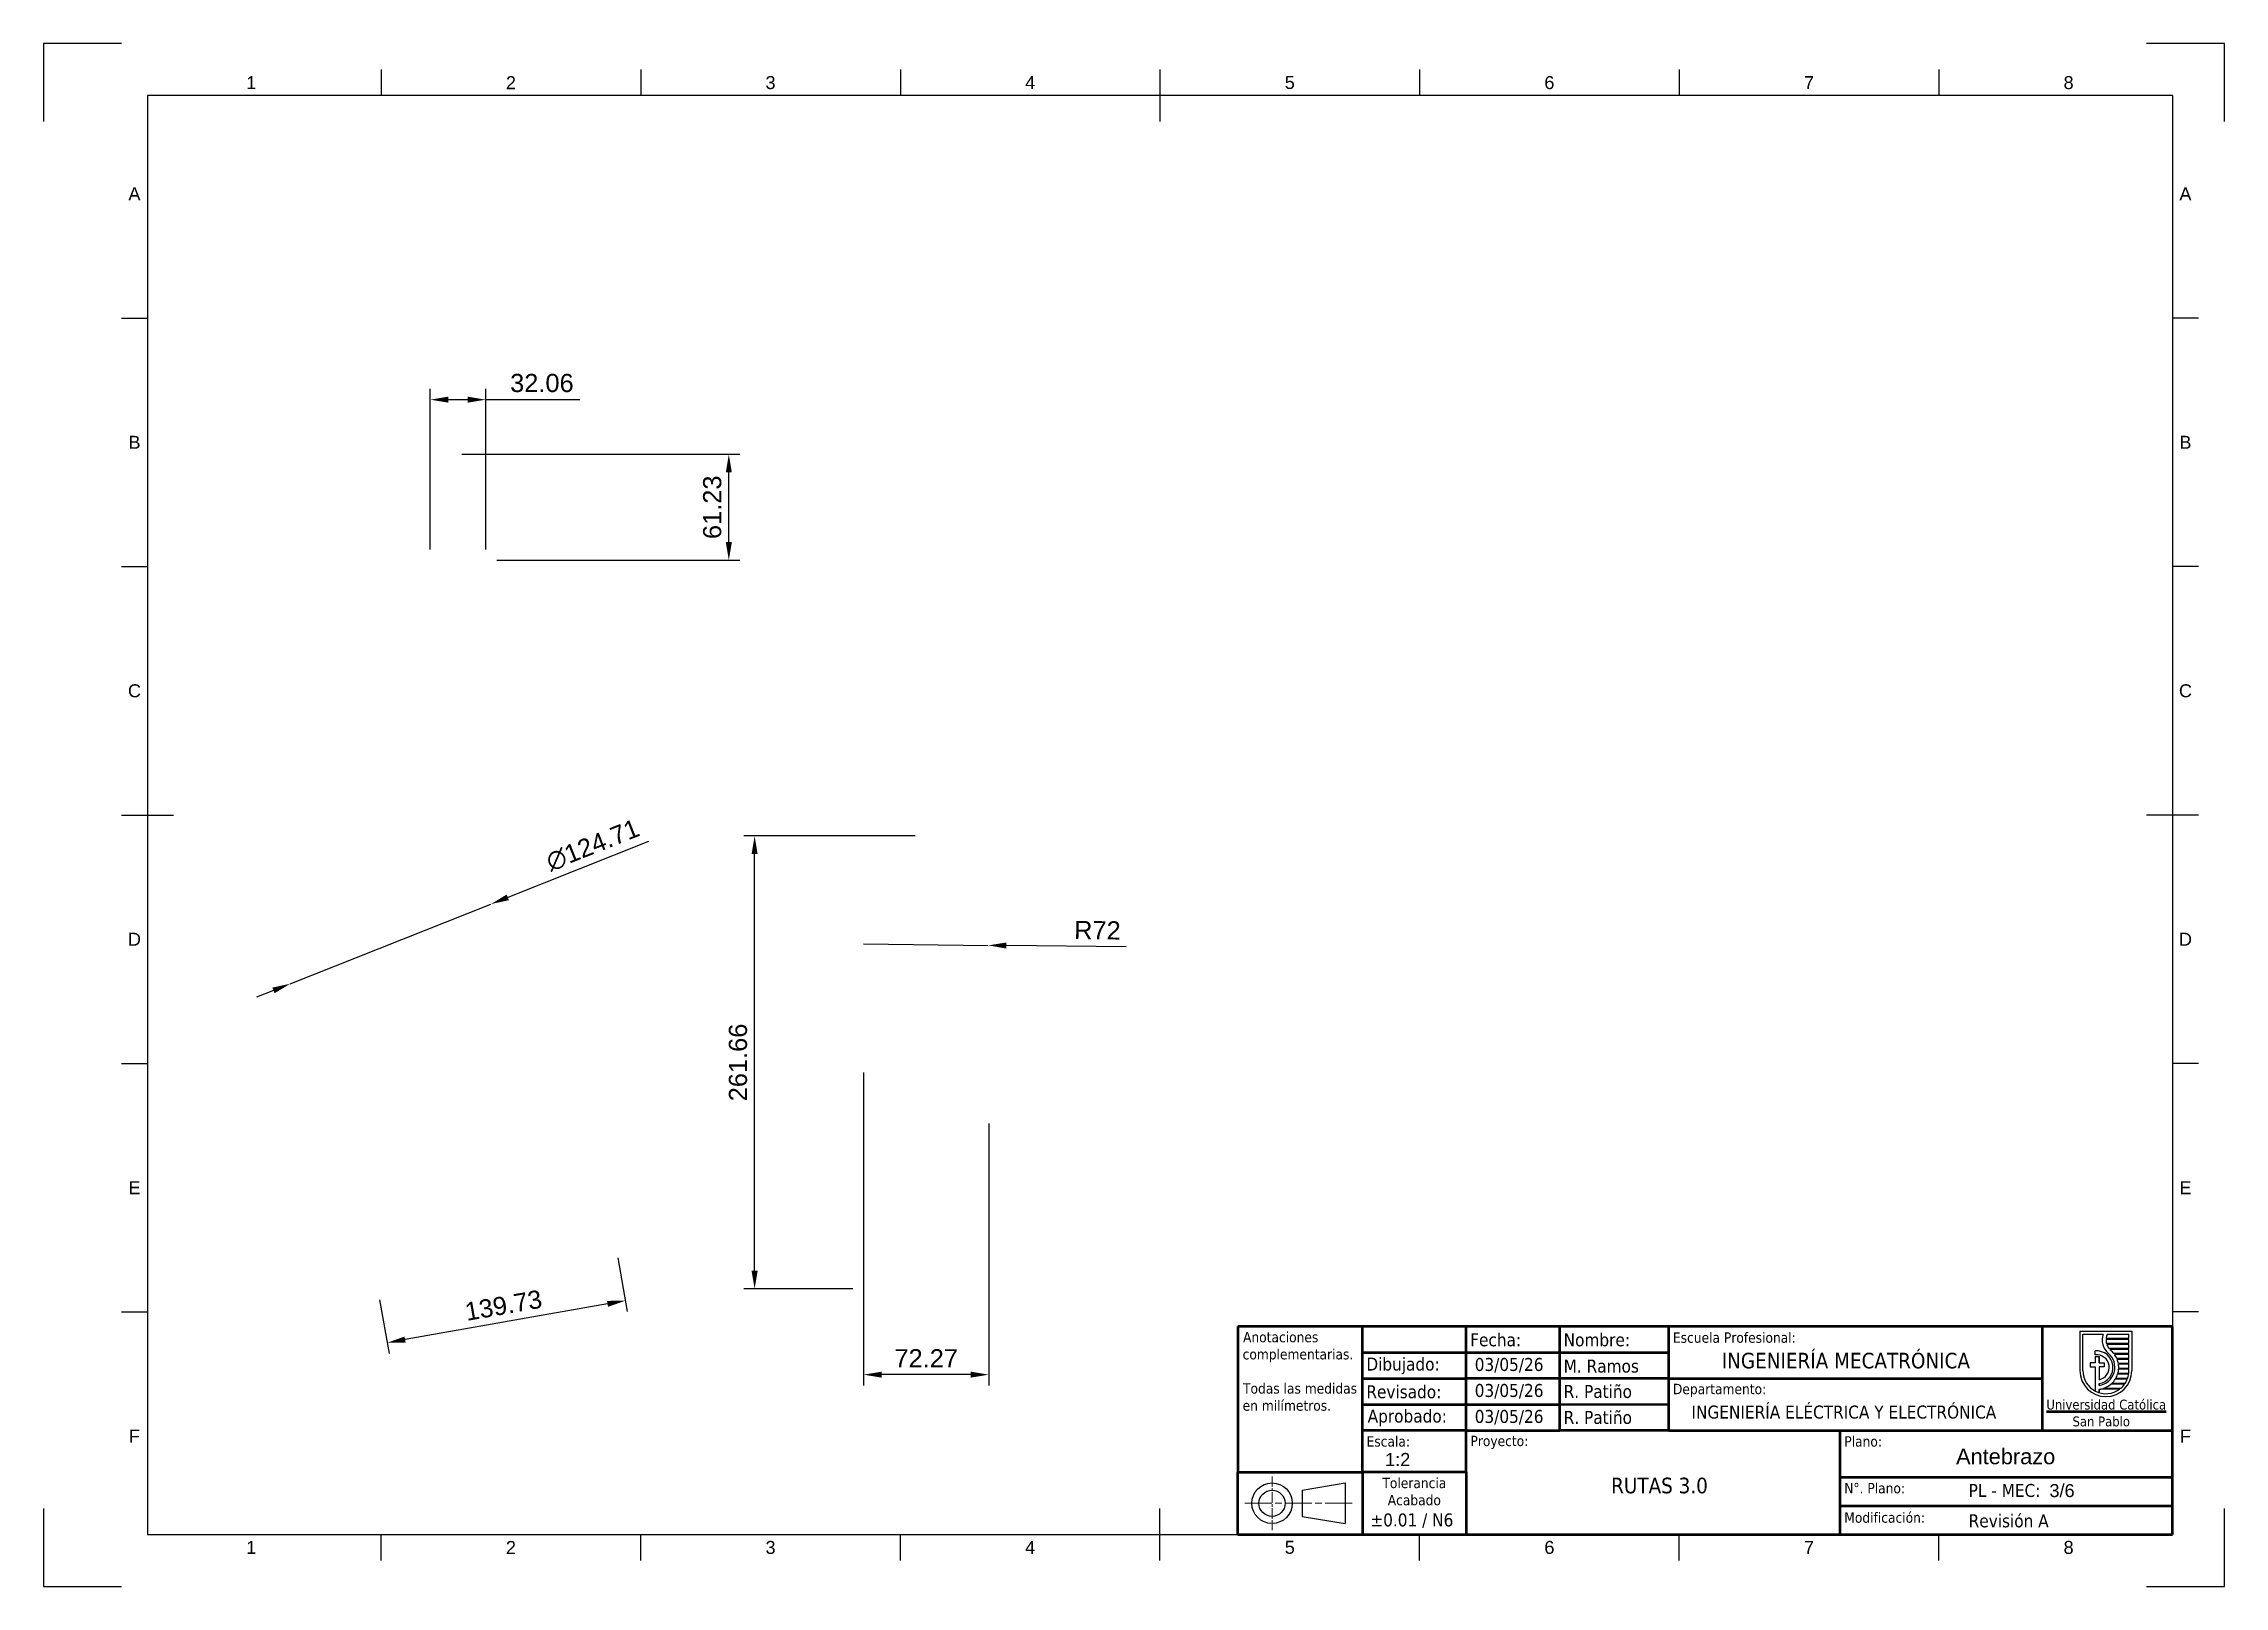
# Paper-space layout 'Brazo_2-Copiar' of a CAD drawing. Header units: millimetres. Extents: x 0 to 420, y 0 to 297.
import ezdxf
from ezdxf.enums import TextEntityAlignment as Align

# ---------------------------------------------------------------- set-up
doc = ezdxf.new("R2010")
doc.units = ezdxf.units.MM
doc.header["$LTSCALE"] = 0.75
doc.linetypes.add('CHAIN', pattern=[0.35429999999999995, 0.2362, -0.0295, 0.0591, -0.0295])
for name, color, linetype, lineweight in [('BORDER', 7, 'Continuous', 25), ('FD_Dimensions', 7, 'Continuous', 25), ('Notes', 7, 'Continuous', 25), ('Title (ISO)', 7, 'Continuous', 50), ('TITLEBLOCK', 7, 'Continuous', 35)]:
    doc.layers.add(name, color=color, linetype=linetype, lineweight=lineweight)
doc.styles.add('FusionTitle', font='arial.ttf')
doc.styles.add('MtXpl_Tahoma', font='tahoma.ttf')
doc.styles.add('MtXpl_Tahoma_1', font='tahomabd.ttf')
doc.styles.get("Standard").update_dxf_attribs({"font": 'arial.ttf'})
doc.dimstyles.new('Dim-ISO-25', dxfattribs={"dimtxt": 3.5, "dimasz": 3.5, "dimexe": 2.1, "dimexo": 2.1, "dimgap": 1.4, "dimtad": 1, "dimzin": 12, "dimdsep": 46, "dimtxsty": 'Standard', "dimcen": 0, "dimazin": 3, "dimtp": 0.1, "dimtm": 0.1000000001, "dimtfac": 0.7142857142857143, "dimtmove": 0, "dimatfit": 3, "dimfxl": 1, "dimtzin": 12, "dimarcsym": 0})

# ---------------------------------------------------------------- blocks, each defined once
blk = doc.blocks.new('ISO_A3_SHEET')
at = {"layer": 'BORDER'}
for p, q in [((65, 292), (65.00000000000011, 287)), ((115, 292), (115.0000000000001, 287)), ((165, 292), (165.0000000000001, 287)), ((215, 292), (215, 282)), ((265, 292), (265.0000000000001, 287)), ((315, 292), (315.0000000000001, 287)), ((365, 292), (365, 287)), ((410, 287), (20, 287)), ((20, 287), (20, 10)), ((410, 287), (410, 10)), ((15, 244.16666), (20, 244.1666599999999)), ((415, 244.16666), (410, 244.1666599999999)), ((15, 196.33333), (20, 196.33333)), ((415, 196.33333), (410, 196.33333)), ((15, 148.5), (25, 148.5)), ((415, 148.5), (405, 148.5)), ((15, 100.66667), (20, 100.66667)), ((415, 100.66667), (410, 100.66667)), ((15, 52.83334000000001), (20, 52.83334000000001)), ((415, 52.83334000000001), (410, 52.83334000000001)), ((215, 5), (215, 15)), ((20, 10), (410, 10)), ((65, 4.999999999999996), (65.00000000000011, 9.999999999999996)), ((115, 4.999999999999996), (115.0000000000001, 9.999999999999996)), ((165, 4.999999999999996), (165.0000000000001, 9.999999999999996)), ((265, 4.999999999999996), (265.0000000000001, 9.999999999999996)), ((315, 4.999999999999996), (315.0000000000001, 9.999999999999996)), ((365, 4.999999999999996), (365, 9.999999999999996))]:
    blk.add_line(p, q, dxfattribs=at)
at = {"layer": 'Defpoints'}
for p, q in [((15, 297), (0, 297)), ((0, 297), (0, 282)), ((420, 297), (405, 297)), ((420, 282), (420, 297)), ((0, 15), (0, 0)), ((420, 0), (420, 15)), ((0, 0), (15, 0)), ((405, 0), (420, 0))]:
    blk.add_line(p, q, dxfattribs=at)
at = {"layer": 'BORDER', "style": 'FusionTitle'}
for s, p in [('1', (40, 289.5)), ('2', (90, 289.5)), ('3', (140, 289.5)), ('4', (189.9999999999999, 289.5)), ('5', (240, 289.5)), ('6', (290, 289.5)), ('7', (339.9999999999999, 289.5)), ('8', (389.9999999999998, 289.5)), ('A', (17.5, 268.0833299999999)), ('A', (412.5, 268.0833299999999)), ('B', (17.5, 220.25)), ('B', (412.5, 220.25)), ('C', (17.5, 172.41667)), ('C', (412.5, 172.41667)), ('D', (17.5, 124.58334)), ('D', (412.5, 124.58334)), ('E', (17.5, 76.75001000000003)), ('E', (412.5, 76.75001000000003)), ('F', (17.5, 28.91668000000003)), ('F', (412.5, 28.91668000000003)), ('1', (40, 7.499999999999996)), ('2', (90, 7.499999999999996)), ('3', (140, 7.499999999999996)), ('4', (189.9999999999999, 7.499999999999996)), ('5', (240, 7.499999999999996)), ('6', (290, 7.499999999999996)), ('7', (339.9999999999999, 7.499999999999996)), ('8', (389.9999999999998, 7.499999999999996))]:
    blk.add_text(s, height=2.5, dxfattribs=at).set_placement(p, align=Align.MIDDLE)
blk = doc.blocks.new('MEC_UCSP_2026_ROTULO')
at = {"color": 7, "lineweight": 25}
blk.add_line((-17.82007871333789, 39.12797008913213), (-7.820078713337921, 39.12797008913213), dxfattribs=at)
at = {"lineweight": 25}
for p, q in [((-17.82007871333789, 39.12797008913213), (-17.82007871333798, 31.5259292728062)), ((-17.25885422354406, 31.5259292728062), (-17.2588542235404, 38.56674559933606)), ((-17.2588542235404, 38.56674559933606), (-13.32418381277256, 38.5667455993366)), ((-12.51933089246779, 38.56674559933609), (-8.381303203135417, 38.56674559933606)), ((-8.381303203135417, 37.68664355851942), (-8.381303203135417, 38.56674559933606)), ((-7.820078713337921, 39.12797008913213), (-7.82007871333866, 31.5259292728062)), ((-14.86089503986918, 34.58715376260142), (-14.86089503986918, 35.32694968096956)), ((-14.86089503986918, 34.23001090545893), (-14.86089503986918, 33.00552110954084)), ((-14.86089503986918, 34.23001090545893), (-14.12109912150174, 34.23001090545893)), ((-14.12109912150174, 34.23001090545893), (-14.12109912150174, 33.00552110954084)), ((-8.381303203135417, 37.5336530285598), (-12.79277127736913, 37.53365302855852)), ((-8.381303203135417, 37.68664355851942), (-12.78054656590325, 37.68664355851615)), ((-8.381303203135417, 36.73001090545901), (-12.70607927322845, 36.73001090545731)), ((-8.381303203135417, 36.57702037549865), (-12.6594390763392, 36.57702037549919)), ((-8.381303203135417, 35.77337825239744), (-12.21402312631682, 35.77337825240085)), ((-8.381303203135417, 35.62038772243736), (-12.07850434150799, 35.62038772243906)), ((-8.381303203135417, 34.81674559933606), (-11.2787025788474, 34.81674559933549)), ((-8.381303203135417, 34.66375506937598), (-11.16276013290297, 34.6637550693757)), ((-8.381303203135417, 33.86011294627491), (-10.70535653292654, 33.86011294628059)), ((-8.381303203135417, 33.70712241631423), (-10.64256039242093, 33.70712241631722)), ((-8.381303203135417, 36.73001090545901), (-8.381303203135417, 37.5336530285598)), ((-8.381303203135417, 35.77337825239744), (-8.381303203135417, 36.57702037549865)), ((-8.381303203135417, 34.81674559933606), (-8.381303203135417, 35.62038772243736)), ((-8.381303203135417, 33.86011294627491), (-8.381303203135417, 34.66375506937598)), ((-8.381303203135417, 32.90348029321348), (-8.381303203135417, 33.70712241631423)), ((-14.86089503986918, 33.00552110954084), (-15.85579299904893, 33.00552110954084)), ((-15.85579299904893, 33.00552110954084), (-15.85579299904893, 32.26572519117309)), ((-15.85579299904893, 32.26572519117309), (-14.86089503986918, 32.26572519117309)), ((-14.86089503986918, 32.26572519117309), (-14.86089503986861, 27.58412806633331)), ((-14.12109912150174, 33.00552110954084), (-13.12620116231744, 33.00552110954084)), ((-14.12109912150174, 32.26572519117309), (-14.12109912150174, 29.78010925564354)), ((-13.12620116231744, 32.26572519117309), (-14.12109912150174, 32.26572519117309)), ((-13.12620116231744, 33.00552110954084), (-13.12620116231744, 32.26572519117309)), ((-8.697507592794068, 29.88059180406401), (-11.015812137164, 29.88059180406836)), ((-8.639692529701392, 30.03358233404083), (-10.92334821579118, 30.03358233403372)), ((-8.435057196075093, 30.83722445713596), (-10.5650479147281, 30.83722445712547)), ((-8.413749375435032, 30.99021498709149), (-10.51816568219112, 30.99021498709516)), ((-8.381303203135417, 32.90348029321348), (-10.41825567445233, 32.90348029321973)), ((-8.381303203135417, 32.7504897632538), (-10.39417659380808, 32.75048976324967)), ((-8.381303203135417, 31.79385711019265), (-10.36969154417369, 31.79385711019009)), ((-8.381303203135417, 31.94684764015233), (-10.35914760263825, 31.94684764015744)), ((-8.381303203135417, 31.94684764015233), (-8.381303203135417, 32.7504897632538)), ((-8.381303203134166, 31.5259292728062), (-8.381303203135417, 31.79385711019265)), ((-14.12109912150174, 29.03087830481638), (-14.12109912150174, 28.67061980179841)), ((-14.12109912150174, 27.92604761685806), (-14.12109912150174, 27.28210152800732)), ((-10.16695332604024, 27.96732649794356), (-13.8475270577452, 27.96732649794859)), ((-9.9732325166882, 28.12031702790773), (-13.25743073190426, 28.12031702790719)), ((-9.223903034189448, 28.92395915101665), (-11.84369462187186, 28.92395915100101)), ((-9.118021584020994, 29.07694968096405), (-11.67457068741658, 29.07694968096746))]:
    blk.add_line(p, q, dxfattribs=at)
for p, q in [((-14.12109912150174, 34.23001090545893), (-14.12109912150174, 33.00552110954084)), ((-14.12109912150174, 29.03087830481638), (-14.12109912150174, 28.67061980179841)), ((-14.12109912150174, 27.92604761685806), (-14.12109912150174, 27.28210152800732))]:
    blk.add_line(p, q)
for centre, radius, start, end in [((-10.21803789701403, 37.40490257738483), 3.316326530611559, 159.4918656993343, 229.9700718067654), ((-10.21803789701403, 37.40490257738483), 2.577950476363431, 153.2123733154867, 173.7256833307225), ((-14.6206095317221, 32.16368437484741), 3.172378369984435, 279.0592714309968, 94.343915471701), ((-14.6206095317221, 32.16368437484741), 2.435352335660864, 281.8358252640742, 95.66233518190684), ((-14.6206095317221, 32.16368437484741), 3.528598979965288, 278.1381585843023, 49.97007180684657), ((-10.21803789701403, 37.40490257738483), 2.577950476365546, 177.1372888432088, 195.1765316270082), ((-10.21803789701403, 37.40490257738483), 2.577950476368689, 198.7318621581001, 219.2626672245313), ((-14.6206095317221, 32.16368437484741), 4.266975034208035, 38.44523315686742, 49.97007180684411), ((-14.6206095317221, 32.16368437484741), 4.266975034207811, 23.42646200813538, 35.86742520869092), ((-14.6206095317221, 32.16368437484741), 4.266975034207594, 9.984231373630882, 21.20568948941422), ((-12.82007871333832, 31.52592927280853), 4.999999999999758, 180, 0), ((-12.82007871333832, 31.52592927280853), 4.4387755102058, 180, 306.7064644667793), ((-14.6206095317221, 32.16368437484741), 4.266975034208619, 313.6639947182234, 327.6519414187218), ((-14.6206095317221, 32.16368437484741), 4.266975034208469, 330.0524779574881, 341.8885378785549), ((-14.6206095317221, 32.16368437484741), 4.266975034207097, 344.0372700211091, 355.0278216395938), ((-14.6206095317221, 32.16368437484741), 4.266975034206616, 357.0871207105816, 7.904513512973684), ((-12.82007871333832, 31.52592927280853), 4.438775510205517, 326.5146233769007, 338.2428261347644), ((-12.82007871333832, 31.52592927280853), 4.438775510204583, 340.3540545835053, 351.0741278924189), ((-12.82007871333832, 31.52592927280853), 4.438775510203749, 353.0680938023798, 0), ((-14.6206095317221, 32.16368437484741), 4.266975034211123, 276.722704602621, 280.4383889219063), ((-14.6206095317221, 32.16368437484741), 4.266975034210507, 288.6309931772285, 310.6013718740909), ((-12.82007871333832, 31.52592927280853), 4.438775510205478, 309.8931906980974, 324.1128287902)]:
    blk.add_arc(centre, radius, start, end, dxfattribs=at)
at = {"lineweight": 35}
blk.add_arc((-10.21803789701403, 37.40490257738483), 2.577950476368822, 223.8062830758607, 229.9700718067466, dxfattribs=at)
at = {"layer": 'Title (ISO)'}
for p, q in [((0, 40), (-180, 39.99999999999997)), ((-180, 39.99999999999997), (-180, 11.99999999999999)), ((-156.0002274212786, 34.99999999999994), (-156.0002274212786, 40)), ((-136.0000000003106, 34.99999999999994), (-136.0000000003106, 39.99999999999994)), ((-117.9999999733539, 35.00495612564612), (-117.9999999733539, 40)), ((-96.99999997335391, 34.99999999999991), (-96.99999997335391, 40)), ((-24.99999999999997, 19.99985415971426), (-25, 40)), ((0, 11), (0, 40)), ((-156.0002274212786, 29.95122079275717), (-156.0002274212786, 34.99999999999994)), ((-156.0002274212786, 34.99999999999994), (-136.0000000003106, 34.99999999999994)), ((-136.0000000003106, 35.00495612564612), (-117.9999999733539, 35.00495612564612)), ((-136.0000000003106, 29.99992707985709), (-136.0000000003106, 34.99999999999994)), ((-117.9999999734172, 29.99992707985712), (-117.9999999734172, 35.00983933114958)), ((-117.9999999733539, 35.00495612564612), (-96.99999997335391, 35.00495612564612)), ((-96.99999997335391, 29.99992707985712), (-96.99999997335391, 34.99999999999991)), ((-156.0002274212786, 29.99992707985709), (-136.0000000003106, 29.99992707985709)), ((-156.0002274212786, 24.96412808077291), (-156.0002274212786, 29.95122079275717)), ((-136.0000000003106, 19.99999999999996), (-136.0000000003106, 29.99999999999994)), ((-136.0000000003106, 29.99999999999994), (-136.0000000003106, 29.99992707985709)), ((-117.9999999734172, 29.99992707985712), (-136.0000000003106, 29.99992707985709)), ((-117.9999999734172, 25.05840130746574), (-117.9999999734172, 29.99992707985712)), ((-96.99999997335391, 29.99992707985712), (-117.9999999734172, 29.99992707985712)), ((-96.99999997335391, 29.99992707985712), (-25, 29.99992707985714)), ((-96.99999997335391, 24.9999999999999), (-96.99999997335391, 29.99992707985712)), ((-156.0002274212786, 24.99999999999997), (-136.0000000003106, 24.99999999999996)), ((-156.0002274212786, 19.99999999999996), (-156.0002274212786, 24.96412808077291)), ((-136.0000000003106, 24.99999999999996), (-117.9999999734164, 24.99999999999997)), ((-117.9999999733539, 19.9999326890988), (-117.9999999734172, 25.05840130746574)), ((-96.99999997335411, 24.93530076881218), (-117.9999999734165, 24.99983720889105)), ((-96.99999997335391, 19.99985415971423), (-96.99999997335391, 24.9999999999999)), ((-136.0000000003106, 19.99999999999996), (-156.0002274212786, 19.99999999999996)), ((-156.0002274212786, 11.99999999999999), (-156.0002274212786, 19.99999999999996)), ((-136.0000000003106, 11.99999999999999), (-136.0000000003106, 19.99999999999996)), ((-136.0000000003106, 19.99999999999996), (-117.9999999733539, 19.9999326890988)), ((-96.99999997335391, 19.99985415971423), (-117.9999999733539, 19.9999326890988)), ((-96.99999997335391, 19.99985415971423), (-64, 19.99985415971426)), ((-64, 11), (-64, 19.99985415971426)), ((-64, 19.99985415971426), (5.684341886080801e-14, 19.99985415971426)), ((-180, 11.99999999999999), (-156.0002274212786, 11.99999999999999)), ((-180, 1.4210854715202e-14), (-180, 11.99999999999999)), ((-136.0000000003106, 11.99999999999999), (-156.0002274212786, 11.99999999999999)), ((-156.0002274212786, 11.99999999999999), (-156.0002274212786, 1.4210854715202e-14)), ((-136.0000000003106, 11.99999999999999), (-136.0000000003106, 0)), ((-64, 11), (0, 11)), ((-64, 5.5), (-64, 11)), ((0, 0), (0, 11)), ((-64, 0), (-64, 5.5)), ((-64, 5.5), (-0.08950819832995194, 5.5)), ((-180, 1.4210854715202e-14), (0, 0))]:
    blk.add_line(p, q, dxfattribs=at)
at = {"layer": 'Title (ISO)', "linetype": 'CHAIN', "lineweight": 18, "ltscale": 11.50632762908936}
blk.add_line((-173.4142274458712, 11.17744372809426), (-173.4142274458712, 0.8225562719057677), dxfattribs=at)
at = {"layer": 'Title (ISO)', "lineweight": 25}
for p, q in [((-167.6420450572414, 8.519999999999925), (-159.3142274212786, 9.899999999999949)), ((-167.6420450572414, 8.519999999999925), (-167.6420450572414, 3.480000000000047)), ((-159.3142274212786, 9.899999999999949), (-159.3142274212786, 2.100000000000037)), ((-167.6420450572414, 3.480000000000047), (-159.3142274212786, 2.100000000000037))]:
    blk.add_line(p, q, dxfattribs=at)
at = {"layer": 'Title (ISO)', "linetype": 'CHAIN', "lineweight": 18, "ltscale": 29.1260986328125}
blk.add_line((-178.6415298339876, 6.000000000000028), (-158.0027764175782, 6.000000000000028), dxfattribs=at)
at = {"layer": 'Title (ISO)', "lineweight": 25}
for radius in [3.899999999999889, 2.519999999999929]:
    blk.add_circle((-173.4142274212783, 6.000000000000028), radius, dxfattribs=at)
at = {"layer": 'Title (ISO)'}
for s, height, style, p in [('Anotaciones', 2, 'MtXpl_Tahoma', (-179, 36.98703402280805)), ('Fecha:', 2.5, 'MtXpl_Tahoma', (-135.2535258562793, 36.21977837474815)), ('Nombre:', 2.5, 'MtXpl_Tahoma', (-117.2535289266818, 36.21977837474815)), ('Escuela Profesional:', 2, 'MtXpl_Tahoma', (-96.20282068502348, 36.89657488247146)), ('complementarias.', 2, 'MtXpl_Tahoma', (-179.0792478173271, 33.69408695956644)), ('Dibujado:', 2.5, 'MtXpl_Tahoma', (-155.2535258562794, 31.54885829415709)), ('03/05/26', 2.5, 'MtXpl_Tahoma', (-134.3794492948288, 31.47070495036069)), ('M. Ramos', 2.5, 'MtXpl_Tahoma', (-117.2535258562794, 31.16093329152926)), ('INGENIERÍA MECATRÓNICA', 3, 'MtXpl_Tahoma', (-86.81229012760241, 31.96701908791624)), ('Todas las medidas', 2, 'MtXpl_Tahoma', (-179, 27.10819283308323)), ('en milímetros.', 2, 'MtXpl_Tahoma', (-179.0792478173271, 23.81524576984162)), ('Revisado:', 2.5, 'MtXpl_Tahoma', (-155.2535258562794, 26.21977837474811)), ('03/05/26', 2.5, 'MtXpl_Tahoma', (-134.3794492948287, 26.46574882471453)), ('R. Patiño', 2.5, 'MtXpl_Tahoma', (-117.2539534535965, 26.26762581047882)), ('Departamento:', 2, 'MtXpl_Tahoma', (-96.20282066720969, 26.99992707985712)), ('INGENIERÍA ELÉCTRICA Y ELECTRÓNICA', 2.5, 'MtXpl_Tahoma', (-92.63280725319002, 22.30576416643018)), ('%%UUniversidad Católica', 1.9, 'MtXpl_Tahoma', (-24.29053623095376, 24.04516636423993)), ('Aprobado:', 2.5, 'MtXpl_Tahoma', (-155, 21.53962390866349)), ('03/05/26', 2.5, 'MtXpl_Tahoma', (-134.3794492948288, 21.46574882471453)), ('R. Patiño', 2.5, 'MtXpl_Tahoma', (-117.2535258562794, 21.27277641706775)), ('San Pablo', 1.9, 'MtXpl_Tahoma_1', (-19.25371676266508, 20.80358770980868)), ('Escala:', 2, 'MtXpl_Tahoma', (-155.2028206850235, 16.91000671591668)), ('Proyecto:', 2, 'MtXpl_Tahoma', (-135.2028206850235, 16.99999605836287)), ('Plano:', 2, 'MtXpl_Tahoma', (-63.20282068502348, 16.90986087563098)), ('Tolerancia', 2, 'MtXpl_Tahoma', (-152.1590987177111, 8.910858839750276)), ('RUTAS 3.0', 3, 'MtXpl_Tahoma', (-108.1081883482615, 7.920410227515697)), ('N°. Plano:', 2, 'MtXpl_Tahoma', (-63.20282068502348, 7.910006715916737)), ('PL - MEC:', 2.5, 'MtXpl_Tahoma', (-39.2535258562794, 7.215748824714574)), ('Acabado', 2, 'MtXpl_Tahoma', (-151.1335782341651, 5.61791177650867)), ('Modificación:', 2, 'MtXpl_Tahoma', (-63.20282068502348, 2.248824714573937)), ('±0.01 / N6', 2.5, 'MtXpl_Tahoma', (-154.4859959641852, 1.54398925453323)), ('Revisión A', 2.5, 'MtXpl_Tahoma', (-39.2535258562794, 1.369039623908663))]:
    blk.add_text(s, height=height, dxfattribs=dict(at, style=style)).set_placement(p)
at = {"layer": 'TITLEBLOCK', "lineweight": 13}
for tag, p in [('SCALE', (-151.6438633968809, 13.18046197505817)), ('SHEET', (-23.69389511339359, 7.188727823051603))]:
    blk.add_attdef(tag, p, '', height=2.5, dxfattribs=at)
blk = doc.blocks.new('*D433')
at = {"layer": 'Defpoints', "color": 0, "transparency": 16777216}
for p in [(110.2236915526143, 65.33662886347034), (64.35438534300434, 57.2486325923378), (66.1776912085071, 46.90815118570961)]:
    blk.add_point(p, dxfattribs=at)
at = {"layer": 'FD_Dimensions', "color": 0, "lineweight": -2, "transparency": 16777216}
for p, q in [((110.5883527257148, 63.26853258214471), (112.4116585912176, 52.92805117551653)), ((64.71904651610488, 55.18053631101216), (66.54235238160766, 44.84005490438398)), ((108.6001702825743, 54.38837883500791), (69.62451834404983, 47.51591980754387))]:
    blk.add_line(p, q, dxfattribs=at)
at = {"layer": 'FD_Dimensions', "color": 0, "transparency": 16777216}
for points in [[(108.4988755122686, 54.96285002426504), (108.70146505288, 53.81390764575079), (112.046997418117, 54.99614745684217)], [(69.52322357374412, 48.09039099680099), (69.72581311435555, 46.94144861828674), (66.1776912085071, 46.90815118570961)]]:
    blk.add_solid(points, dxfattribs=at)
at = {"layer": 'FD_Dimensions', "color": 0, "transparency": 16777216, "insert": (88.55871933541475, 54.09191259331119), "char_height": 3.5, "attachment_point": 5, "rotation": 9.999999999999986}
blk.add_mtext('139.73', dxfattribs=at)
blk = doc.blocks.new('*D434')
at = {"layer": 'Defpoints', "color": 0, "transparency": 16777216}
for p in [(136.9323788260884, 144.4684654082931), (169.9302054911531, 144.4684654082931), (157.932378826088, 57.24863259233779)]:
    blk.add_point(p, dxfattribs=at)
at = {"layer": 'FD_Dimensions', "color": 0, "lineweight": -2, "transparency": 16777216}
for p, q in [((167.8302054911531, 144.4684654082931), (134.8323788260884, 144.4684654082931)), ((136.9323788260885, 60.74863259233778), (136.9323788260884, 140.9684654082931)), ((155.832378826088, 57.24863259233779), (134.8323788260885, 57.24863259233778))]:
    blk.add_line(p, q, dxfattribs=at)
at = {"layer": 'FD_Dimensions', "color": 0, "transparency": 16777216}
for points in [[(136.3490454927551, 140.9684654082931), (137.5157121594218, 140.9684654082931), (136.9323788260884, 144.4684654082931)], [(136.3490454927551, 60.74863259233778), (137.5157121594218, 60.74863259233778), (136.9323788260885, 57.24863259233778)]]:
    blk.add_solid(points, dxfattribs=at)
at = {"layer": 'FD_Dimensions', "color": 0, "transparency": 16777216, "insert": (133.7453733690625, 100.8585490003154), "char_height": 3.5, "attachment_point": 5, "rotation": 90}
blk.add_mtext('261.66', dxfattribs=at)
blk = doc.blocks.new('*D435')
at = {"layer": 'Defpoints', "color": 0, "transparency": 16777216}
for p in [(157.9302054911532, 123.6838557174665), (181.9286066718727, 123.4068344741636)]:
    blk.add_point(p, dxfattribs=at)
at = {"layer": 'FD_Dimensions', "color": 0, "lineweight": -2, "transparency": 16777216}
for p, q in [((157.9302054911532, 123.6838557174665), (181.9286066718727, 123.4068344741636)), ((208.4812768450564, 123.1003284844939), (185.4283735107276, 123.3664355428486))]:
    blk.add_line(p, q, dxfattribs=at)
at = {"layer": 'FD_Dimensions', "color": 0, "transparency": 16777216}
blk.add_solid([(185.4351066659468, 123.9497300159911), (185.4216403555084, 122.7831410697061), (181.9286066718727, 123.4068344741636)], dxfattribs=at)
at = {"layer": 'FD_Dimensions', "color": 0, "transparency": 16777216, "insert": (202.9543784177054, 126.3214999287219), "char_height": 3.5, "attachment_point": 5, "rotation": 359.33864581082366}
blk.add_mtext('R72', dxfattribs=at)
blk = doc.blocks.new('*D436')
at = {"layer": 'Defpoints', "color": 0, "transparency": 16777216}
for p in [(157.9323788292318, 100.9983541894953), (182.0227738186629, 91.23031134349202), (157.9323788292318, 40.75569476845814)]:
    blk.add_point(p, dxfattribs=at)
at = {"layer": 'FD_Dimensions', "color": 0, "lineweight": -2, "transparency": 16777216}
for p, q in [((157.9323788292318, 98.8983541894953), (157.9323788292318, 38.65569476845814)), ((182.0227738186629, 89.13031134349202), (182.0227738186629, 38.65569476845814)), ((178.5227738186629, 40.75569476845814), (161.4323788292318, 40.75569476845814))]:
    blk.add_line(p, q, dxfattribs=at)
at = {"layer": 'FD_Dimensions', "color": 0, "transparency": 16777216}
for points in [[(161.4323788292318, 41.33902810179148), (161.4323788292318, 40.17236143512481), (157.9323788292318, 40.75569476845814)], [(178.5227738186629, 41.33902810179148), (178.5227738186629, 40.17236143512481), (182.0227738186629, 40.75569476845814)]]:
    blk.add_solid(points, dxfattribs=at)
at = {"layer": 'FD_Dimensions', "color": 0, "transparency": 16777216, "insert": (169.9775763239473, 43.91285711497929), "char_height": 3.5, "attachment_point": 5}
blk.add_mtext('72.27', dxfattribs=at)
blk = doc.blocks.new('*D437')
at = {"layer": 'Defpoints', "color": 0, "transparency": 16777216}
for p in [(85.16400216301145, 228.4584609320465), (74.47611792202588, 197.5356829346024), (85.16400216301145, 197.5356829346038)]:
    blk.add_point(p, dxfattribs=at)
at = {"layer": 'FD_Dimensions', "color": 0, "lineweight": -2, "transparency": 16777216}
for p, q in [((74.47611792202588, 199.6356829346024), (74.47611792202588, 230.5584609320465)), ((77.97611792202588, 228.4584609320465), (81.66400216301145, 228.4584609320465)), ((85.16400216301145, 199.6356829346038), (85.16400216301145, 230.5584609320465)), ((85.16400216301145, 228.4584609320465), (103.2699366787004, 228.4584609320465))]:
    blk.add_line(p, q, dxfattribs=at)
at = {"layer": 'FD_Dimensions', "color": 0, "transparency": 16777216}
for points in [[(77.97611792202588, 229.0417942653798), (77.97611792202588, 227.8751275987131), (74.47611792202588, 228.4584609320465)], [(81.66400216301145, 229.0417942653798), (81.66400216301145, 227.8751275987131), (85.16400216301145, 228.4584609320465)]]:
    blk.add_solid(points, dxfattribs=at)
at = {"layer": 'FD_Dimensions', "color": 0, "transparency": 16777216, "insert": (95.96696942085592, 231.6466601134926), "char_height": 3.5, "attachment_point": 5}
blk.add_mtext('32.06', dxfattribs=at)
blk = doc.blocks.new('*D438')
at = {"layer": 'Defpoints', "color": 0, "transparency": 16777216}
for p in [(78.46993543116125, 217.9451621675123), (131.9707560490186, 217.9451621675123), (85.16400216301147, 197.5356829346039)]:
    blk.add_point(p, dxfattribs=at)
at = {"layer": 'FD_Dimensions', "color": 0, "lineweight": -2, "transparency": 16777216}
for p, q in [((80.56993543116124, 217.9451621675123), (134.0707560490186, 217.9451621675123)), ((131.9707560490186, 201.0356829346039), (131.9707560490186, 214.4451621675123)), ((87.26400216301147, 197.5356829346039), (134.0707560490186, 197.5356829346039))]:
    blk.add_line(p, q, dxfattribs=at)
at = {"layer": 'FD_Dimensions', "color": 0, "transparency": 16777216}
for points in [[(131.3874227156852, 214.4451621675123), (132.5540893823519, 214.4451621675123), (131.9707560490186, 217.9451621675123)], [(131.3874227156852, 201.0356829346039), (132.5540893823519, 201.0356829346039), (131.9707560490186, 197.5356829346039)]]:
    blk.add_solid(points, dxfattribs=at)
at = {"layer": 'FD_Dimensions', "color": 0, "transparency": 16777216, "insert": (128.7825568675725, 207.740422551058), "char_height": 3.5, "attachment_point": 5, "rotation": 90}
blk.add_mtext('61.23', dxfattribs=at)
blk = doc.blocks.new('*D439')
at = {"layer": 'Defpoints', "color": 0, "transparency": 16777216}
for p in [(86.14897289590152, 131.3521877328856), (47.51237448965985, 116.0155237020475)]:
    blk.add_point(p, dxfattribs=at)
at = {"layer": 'FD_Dimensions', "color": 0, "lineweight": -2, "transparency": 16777216}
for p, q in [((116.4868066332077, 143.3946858472466), (89.40205525908706, 132.6434875192757)), ((47.51237448965985, 116.0155237020475), (86.14897289590152, 131.3521877328856)), ((44.25929212647431, 114.7242239156574), (41.00620976328877, 113.4329241292672))]:
    blk.add_line(p, q, dxfattribs=at)
at = {"layer": 'FD_Dimensions', "color": 0, "transparency": 16777216}
for points in [[(89.18683862802203, 133.18566791314), (89.61727189015208, 132.1013071254115), (86.14897289590152, 131.3521877328856)], [(44.04407549540929, 115.2664043095216), (44.47450875753933, 114.1820435217931), (47.51237448965985, 116.0155237020475)]]:
    blk.add_solid(points, dxfattribs=at)
at = {"layer": 'FD_Dimensions', "color": 0, "transparency": 16777216, "insert": (105.7654843035423, 142.6731168969811), "char_height": 3.5, "attachment_point": 5, "rotation": 21.650431552315208}
blk.add_mtext('∅124.71', dxfattribs=at)

psp = doc.layouts.new('Brazo_2-Copiar')

# ---------------------------------------------------------------- block references
at = {"layer": 'BORDER'}
psp.add_blockref('ISO_A3_SHEET', (0, 0), dxfattribs=at)
at = {"layer": 'TITLEBLOCK'}
psp.add_blockref('MEC_UCSP_2026_ROTULO', (410, 10), dxfattribs=at).add_auto_attribs({'SCALE': '1:2', 'SHEET': '3/6'})

# ---------------------------------------------------------------- texts
at = {"layer": 'Notes', "insert": (345.8005358744851, 26.51156935087388), "char_height": 3, "attachment_point": 1}
psp.add_mtext_dynamic_manual_height_columns('\\pi22.52524;Antebrazo', width=64, gutter_width=17.5, heights=[0], dxfattribs=at)

# ---------------------------------------------------------------- dimensions: what is measured, and where the dimension line sits
at = {"layer": 'FD_Dimensions'}
dim = psp.add_linear_dim(base=(85.16400216301145, 228.4584609320465), p1=(74.47611792202588, 197.5356829346024), p2=(85.16400216301145, 197.5356829346038), angle=7.618177555968533e-12, dimstyle='Dim-ISO-25', override={"dimlfac": -3}, dxfattribs=at)
dim.commit()
dim.dimension.update_dxf_attribs({"geometry": '*D437', "text_midpoint": (95.96696942085592, 228.4584609320465), "dimtype": 161})
for base, p1, p2, angle, picture, middle in [((131.9707560490186, 217.9451621675123), (85.16400216301145, 197.5356829346038), (78.46993543116122, 217.9451621675122), 90.00000000000732, '*D438', (128.7825568675725, 207.740422551058)), ((136.9323788260884, 144.4684654082931), (157.9323788260879, 57.24863259233776), (169.930205491153, 144.468465408293), 90, '*D434', (133.7453733690625, 100.8585490003154))]:
    dim = psp.add_linear_dim(base=base, p1=p1, p2=p2, angle=angle, dimstyle='Dim-ISO-25', override={"dimlfac": -3, "dimclrd": 0, "dimclre": 0}, dxfattribs=at)
    dim.commit()
    dim.dimension.update_dxf_attribs({"geometry": picture, "text_midpoint": middle})
dim = psp.add_diameter_dim_2p(p1=(47.51237448965985, 116.0155237020475), p2=(86.14897289590152, 131.3521877328856), dimstyle='Dim-ISO-25', override={"dimlfac": -3}, dxfattribs=at)
dim.commit()
dim.dimension.update_dxf_attribs({"geometry": '*D439', "text_midpoint": (106.9774211221605, 139.61996817699), "dimtype": 163})
dim = psp.add_radius_dim(center=(157.9302054911532, 123.6838557174665), mpoint=(181.9286066718727, 123.4068344741636), dimstyle='Dim-ISO-25', override={"dimlfac": -3, "dimse1": 1}, dxfattribs=at)
dim.commit()
dim.dimension.update_dxf_attribs({"geometry": '*D435', "text_midpoint": (202.9179367077661, 123.1645479043687), "dimtype": 164})
dim = psp.add_linear_dim(base=(157.9323788292318, 40.75569476845814), p1=(182.0227738186629, 91.23031134349202), p2=(157.9323788292318, 100.9983541894953), dimstyle='Dim-ISO-25', override={"dimlfac": -3, "dimclrd": 0, "dimclre": 0}, dxfattribs=at)
dim.commit()
dim.dimension.update_dxf_attribs({"geometry": '*D436', "text_midpoint": (169.9775763239473, 43.91285711497929)})
dim = psp.add_aligned_dim(p1=(110.2236915526143, 65.33662886347034), p2=(64.35438534300434, 57.24863259233779), distance=10.499999999999993, dimstyle='Dim-ISO-25', override={"dimlfac": -3, "dimclrd": 0, "dimclre": 0}, dxfattribs=at)
dim.commit()
dim.dimension.update_dxf_attribs({"geometry": '*D433', "text_midpoint": (88.55871933541475, 54.09191259331119)})

doc.saveas('drawing.dxf')
